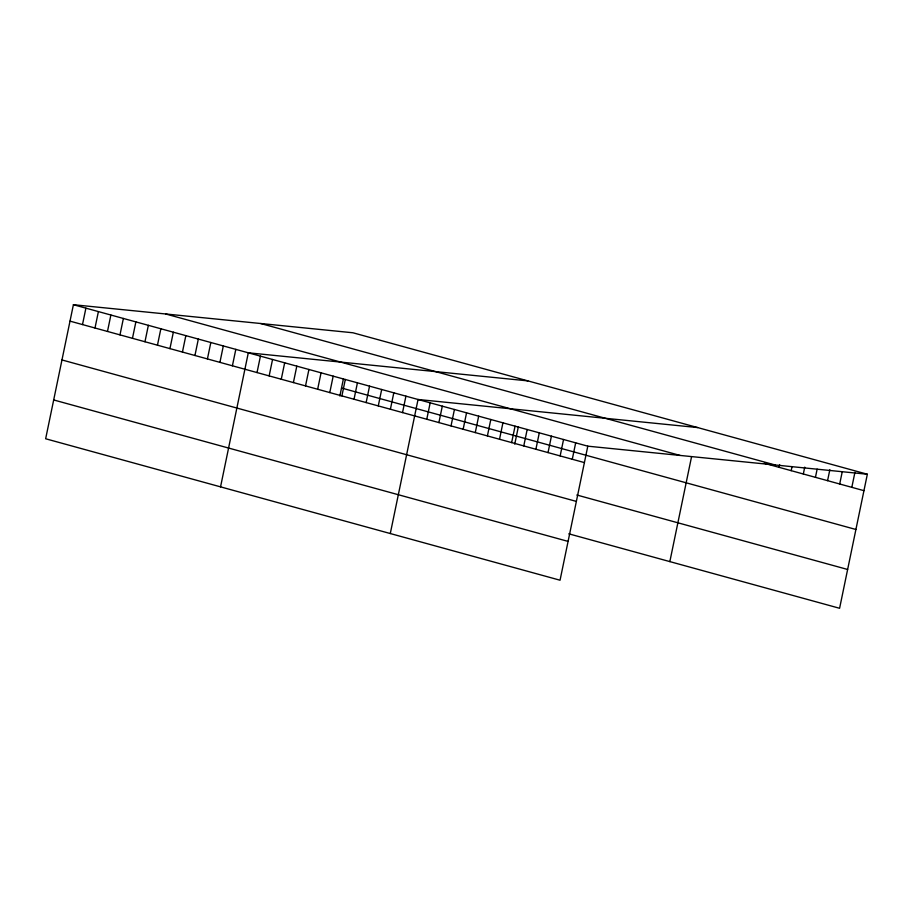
<?xml version="1.0" encoding="UTF-8"?>
<svg xmlns="http://www.w3.org/2000/svg" width="913" height="913" viewBox="0 0 913 913"><rect width="100%" height="100%" fill="white"/><g stroke="black" fill="none" stroke-linecap="round" stroke-linejoin="round"><path stroke-width="1.37" d="M867.35 474.235L352.954 332.777L73.405 304.714L45.65 438.765L560.046 580.223L587.801 446.172L867.35 474.235L839.595 608.286L568.799 533.82M82.501 324.572L85.902 308.149M94.998 328.007L98.399 311.584M107.483 331.442L110.884 315.019M119.98 334.877L123.381 318.454M132.465 338.312L135.877 321.89M144.962 341.747L148.363 325.325M157.458 345.194L160.859 328.76M169.944 348.629L173.344 332.195M182.44 352.064L185.841 335.63M194.937 355.499L198.338 339.065M207.422 358.935L210.823 342.501M219.919 362.37L223.32 345.936M232.404 365.805L235.816 349.371M220.547 486.857L248.302 352.806L527.851 380.881M257.021 372.572L260.433 356.138M269.152 375.905L272.553 359.471M281.272 379.237L284.673 362.803M293.404 382.57L296.805 366.147M305.524 385.902L308.925 369.48M317.656 389.246L321.056 372.812M329.776 392.579L333.177 376.145M339.864 396.025L343.391 378.975M341.896 395.911L345.308 379.477M354.027 399.243L357.428 382.809M366.147 402.576L369.548 386.153M378.279 405.908L381.68 389.486M390.399 409.252L393.8 392.818M402.53 412.585L405.931 396.151M390.296 533.534L418.051 399.483L697.6 427.558M426.77 419.25L430.183 402.816M438.902 422.582L442.303 406.159M451.022 425.915L454.423 409.492M463.153 429.258L466.554 412.824M475.274 432.591L478.674 416.157M487.405 435.923L490.806 419.489M499.525 439.256L502.926 422.822M511.645 442.588L515.058 426.166M514.749 444.117L518.287 427.067M523.777 445.921L527.178 429.498M535.897 449.264L539.298 432.83M548.028 452.597L551.429 436.163M560.148 455.929L563.549 439.495M572.28 459.262L575.681 442.828M669.845 561.609L691.518 456.922M779.074 467.33L779.645 464.591M791.194 470.663L792.05 466.554M803.326 473.995L804.741 467.148M815.446 477.328L817.146 469.111M827.577 480.66L829.837 469.716M839.698 484.004L842.254 471.679M851.818 487.337L854.945 472.272M260.707 323.522L775.103 464.979M764.249 463.256L863.949 490.669M165.664 313.969L680.048 455.427M73.405 304.714L587.801 446.172M341.519 388.025L855.915 529.483M70.004 321.136L584.4 462.594M576.833 495.006L847.629 569.472M61.97 359.95L576.365 501.408M53.684 399.951L568.08 541.398"/></g></svg>
